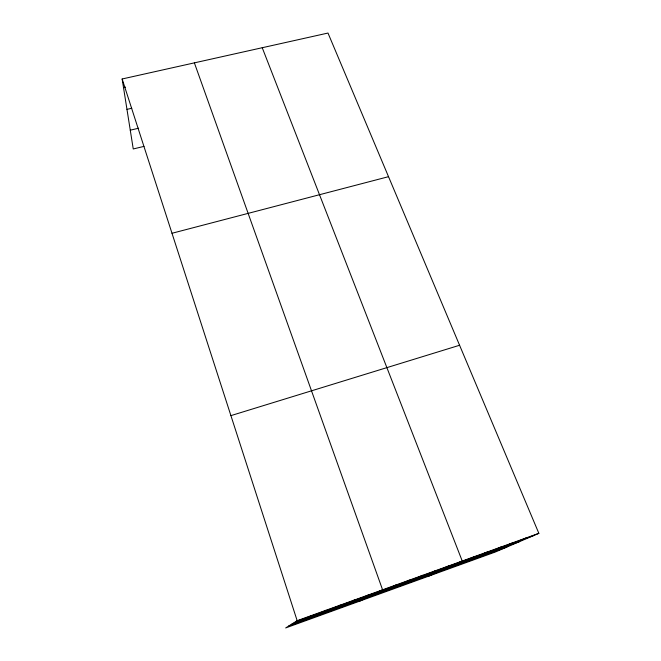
<?xml version="1.0" encoding="UTF-8"?>
<svg xmlns="http://www.w3.org/2000/svg" width="661" height="661" viewBox="0 0 661 661"><rect width="100%" height="100%" fill="white"/><g stroke="black" fill="none" stroke-linecap="round" stroke-linejoin="round"><path stroke-width="0.99" d="M538.855 533.336L297.169 620.696L285.676 627.95L495.32 552.018L538.855 533.336L327.988 33.05L122.145 78.981L133.249 148.965L143.991 146.387M309.951 616.465L311.645 615.457M324.08 611.351L326.03 610.26M338.118 606.277L340.316 605.096M352.065 601.237L354.503 599.965M365.913 596.23L368.59 594.875M359.377 601.254L382.587 589.819L194.375 62.861M392.94 586.456L396.079 584.944M406.118 581.688L409.481 580.094M419.214 576.954L422.8 575.285M432.228 572.252L436.029 570.501M445.159 567.576L449.174 565.75M428.485 576.227L462.237 561.032L262.235 47.724M470.772 558.314L475.209 556.339M483.464 553.728L488.107 551.679M496.064 549.167L500.914 547.044M508.598 544.639L513.638 542.45M521.042 540.144L526.288 537.872M295.723 621.604L533.419 535.666M292.096 623.893L519.744 541.533M288.692 626.041L506.838 547.077M230.912 415.629L459.585 345.257M171.992 233.275L388.528 176.677M130.267 130.184L138.62 128.217M126.97 109.371L131.787 108.255M123.508 87.583L125.516 87.128M122.145 78.981L297.169 620.696"/></g></svg>
